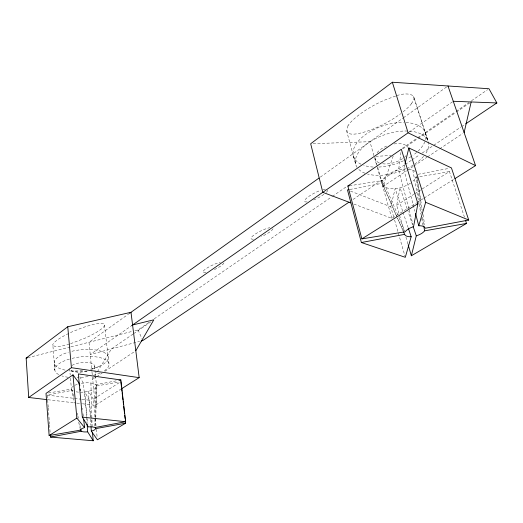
<?xml version="1.0" encoding="UTF-8"?>
<svg xmlns="http://www.w3.org/2000/svg" width="523" height="523" viewBox="0 0 523 523"><rect width="100%" height="100%" fill="white"/><g stroke="black" fill="none" stroke-linecap="round" stroke-linejoin="round"><path stroke-width="0.39" stroke-dasharray="2.62 1.96" d="M95.787 418.485L95.598 425.938M95.801 417.812L96.552 385.981L119.29 381.901M96.062 407.084L96.565 386.34M94.807 426.193L95.814 384.745L118.499 380.411M400.925 152.441L398.618 169.864L408.809 208.631M404.122 230.911L396.656 205.278L400.069 187.718L407.763 210.579M393.695 216.921L390.792 206.82L395.146 188.581L402.756 211.455M404.665 165.085L403.704 168.975L414.935 211.305M393.178 156.083L382.79 186.626L406.508 170.864M348.122 125.67C340.427 142.204 371.33 129.926 376.449 127.619A35.669 9.584 -28.9 0 0 400.631 113.726M93.996 377.305L92.715 379.384L96.082 377.148M94.421 376.612L96.977 372.454M97.409 371.761L111.471 348.88L132.986 334.112M411.372 103.646C420.485 92.636 403.41 92.682 397.049 95.644M129.684 313.231L89.008 342.271L91.917 371.369M320.344 177.101L403.004 118.087M403.436 117.78L446.655 86.923M132.587 324.992L90.237 354.535L139.648 341.375M409.071 132.123L452.611 101.743M134.914 330.706L138.079 329.908L150.179 321.593M154.213 318.821L331.68 196.851M332.353 196.387L347.141 186.221M402.265 148.336L417.053 138.17M417.727 137.712L455.37 111.837M456.043 111.379L468.811 102.6M471.504 100.749L487.632 89.662M133.659 333.648L151.14 321.645M402.821 148.878L417.563 138.758M418.23 138.301L455.755 112.543M456.422 112.085L469.824 102.887M353.058 199.44L404.606 164.85M405.279 164.392L411.385 160.299M412.065 159.842L419.524 154.834M422.238 153.017L433.09 145.734M433.77 145.276L460.9 127.069M461.58 126.618L464.973 124.343M96.755 376.704L102.142 373.121M104.835 371.33L134.457 351.646M407.188 170.413L413.288 166.36M413.968 165.909L426.84 157.351M427.52 156.9L439.039 149.245M439.719 148.793L462.763 133.476M96.029 425.977L93.369 399.193L119.486 382.496M396.656 205.278L413.791 194.321M414.478 193.883L449.434 171.531L464.483 217.241M82.464 403.789L95.304 405.299L120.663 389.315M353.914 204.068L391.871 218.372L416.57 202.806M417.256 202.375L423.427 198.485M424.114 198.054L454.297 179.023M99.193 366.355L92.225 369.231M70.592 343.696L85.125 338.133A25.66 5.073 -23.1 0 0 104.855 324.848M395.571 96.062L384.242 100.259A35.884 9.728 -28.9 0 0 347.919 125.749M69.428 344.062C64.375 344.847 57.314 348.815 52.875 345.272L54.856 370.114L54.281 362.707M27.726 357.706L70.193 347.004M70.984 346.808L131.744 331.504M87.014 371.127L78.744 372.134L68.99 370.787M418.06 174.303L449.061 168.373M349.854 189.476L382.306 183.272L396.937 216.77M48.227 407.214L47.318 395.107L72.272 390.341L73.92 397.872M449.434 171.531L415.857 177.402L421.701 213.103M48.397 392.989L71.448 389.119L74.482 403.024M349.436 185.776L382.744 180.5L397.748 214.763M375.769 156.377L391.034 155.462M313.114 143.675L369.931 141.7L377.037 166.523M47.959 399.735L76.044 403.037M76.848 403.128L81.666 403.697M47.318 395.107L81.228 399.219M82.033 399.317L89.302 400.193L91.741 425.349M350.515 191.117L390.792 206.82M93.369 399.193L88.407 391.302L90.407 418.492M89.302 400.193L84.831 391.943L86.589 416.635M79.836 376.717L83.203 383.039L87.027 415.811M138.079 329.908L141.844 338.414M382.679 184.612L403.102 230.872M398.892 217.359L404.645 230.453M403.213 231.074L397.506 218.058M412.627 225.001L408.018 211.325M403.011 212.207L408.077 227.427M413.883 97.33L427.853 140.654L413.569 96.33M425.395 132.907L427.964 140.877M405.933 237.122L407.966 244.11M394.59 220.026L405.083 256.531M375.239 158.789L382.391 183.782M377.26 167.295L391.871 218.372M353.45 156.076L355.712 164.353M346.507 130.515L355.98 165.196M409.189 210.063L412.98 224.511M109.013 364.021L104.306 323.92L102.939 323.351L99.978 323.253L92.545 324.567L82.843 327.542L72.586 331.647A25.81 5.119 -23 0 0 52.712 345.337M80.516 427.984L79.516 423.44M77.254 413.131L77.672 415.053M77.816 415.693L78.378 418.269M78.705 422.323L79.849 427.533M412.81 170.047L418.936 203.329M419.086 204.12L420.982 214.423M421.715 218.385L423.172 226.315M420.812 200.995L416.903 177.055M417.008 177.859L422.362 210.436M423.022 214.508L424.696 224.785M422.362 217.163L423.689 225.348M87.354 418.577L87.923 423.44M82.366 408.202L82.523 409.581M83 413.713L83.32 416.478M94.519 366.074L95.421 374.952M95.5 375.756L96.565 386.249M91.996 372.167L92.401 376.207M92.479 376.978L95.304 405.299M96.35 429.22L97.154 437.333M69.624 368.538L70.193 375.037M70.481 378.292L71.409 388.857M48.286 408.018L49.495 424.16M49.554 424.964L50.156 433.031M90.453 419.119L90.917 425.447M86.628 417.262L87.034 422.937M90.904 382.999L92.14 426.892M223.929 262.906A11.604 2.425 -25 0 1 212.763 270.299M206.069 272.516A11.604 2.425 -25 0 1 205.585 269.012A11.604 2.425 -25 0 1 220.307 262.291M327.784 190.215A12.977 2.981 -26.9 0 1 326.051 192.595M323.94 194.314A12.977 2.981 -26.9 0 1 313.218 200.132M307.093 201.911A12.977 2.981 -26.9 0 1 306.851 197.936A12.977 2.981 -26.9 0 1 320.749 190.307M322.946 189.62A12.977 2.981 -26.9 0 1 325.358 189.143M273.032 228.741A12.225 2.687 -25.8 0 1 261.539 236.546M253.433 239.129A12.225 2.687 -25.8 0 1 254.629 234.526A12.225 2.687 -25.8 0 1 269.79 227.688M416.347 175.976A17.71 8.786 -17.4 0 1 413.065 181.076M410.463 183.155A17.71 8.786 -17.4 0 1 388.288 188.273A17.71 8.786 -17.4 0 1 384.751 177.441A17.71 8.786 -17.4 0 1 405.796 168.864M408.751 169.001A17.71 8.786 -17.4 0 1 415.223 171.694M406.011 122.493A37.8 20.024 -18.1 0 1 425.428 140.144M424.898 141.7A37.8 20.024 -18.1 0 1 418.25 150.99M416.622 152.461A37.8 20.024 -18.1 0 1 413.007 155.285M411.026 156.619A37.8 20.024 -18.1 0 1 407.332 158.809M403.396 160.796A37.8 20.024 -18.1 0 1 377.796 167.099M373.193 167.053A37.8 20.024 -18.1 0 1 363.753 165.333M360.955 164.189A37.8 20.024 -18.1 0 1 360.432 138.87A37.8 20.024 -18.1 0 1 403.586 122.408M357.091 167.406A37.989 19.809 -17.9 0 1 394.237 132.169A37.989 19.809 -17.9 0 1 425.33 154.102M423.597 156.357A37.989 19.809 -17.9 0 1 367.499 174.041M364.943 173.211A37.989 19.809 -17.9 0 1 357.961 168.563M406.038 155.71A17.449 9.094 -17.9 0 1 382.496 163.751M379.182 162.856A17.449 9.094 -17.9 0 1 375.102 157.632M377.09 152.749A17.449 9.094 -17.9 0 1 388.341 145.407M394.172 143.936A17.449 9.094 -17.9 0 1 408.045 147.362M411.568 103.574A35.669 9.584 -28.9 0 1 403.122 111.811M81.34 383.32A12.657 4.517 -6.6 0 1 96.232 387.295A12.657 4.517 -6.6 0 1 76.123 391.838M73.155 390.903A12.657 4.517 -6.6 0 1 73.357 386.144M74.776 385.333A12.657 4.517 -6.6 0 1 77.809 384.163M71.926 351.266A27.144 10.414 -6.3 0 1 106.744 354.326A27.144 10.414 -6.3 0 1 89.917 369.31M82.621 370.532A27.144 10.414 -6.3 0 1 68.788 370.657M65.081 370.101A27.144 10.414 -6.3 0 1 68.35 352.234M71.997 358.399A27.248 10.27 -6.4 0 1 103.495 358.726A27.248 10.27 -6.4 0 1 103.587 371.18M100.168 372.938A27.248 10.27 -6.4 0 1 93.427 375.298M88.093 376.514A27.248 10.27 -6.4 0 1 77.201 377.671M68.062 377.246A27.248 10.27 -6.4 0 1 61.982 375.952M58.694 374.592A27.248 10.27 -6.4 0 1 69.585 359.04M72.011 365.42A12.513 4.714 -6.4 0 1 89.747 362.779A12.513 4.714 -6.4 0 1 91.59 369.388M87.132 371.095A12.513 4.714 -6.4 0 1 70.291 369.918"/><path stroke-width="0.78" d="M125.272 420.015L125.638 423.218L97.396 439.771L91.335 431.181A7.61 2.406 -7.2 0 0 95.532 428.657L95.565 427.298M417.897 203.669L413.556 226.688A10.748 4.772 -16.5 0 0 405.227 231.774L361.877 238.893L347.854 186.025L401.35 149.271L417.897 203.669L361.877 238.893M464.117 132.581L471.164 101.965M405.044 163.529L408.868 147.963L451.447 167.916L468.713 220.039L425.258 228.237A10.748 4.772 -16.5 0 0 418.766 225.773L415.504 213.469M465.503 220.34L466.523 223.439L411.359 255.767L416.282 235.827L413.144 226.531M408.332 228.198L411.176 236.729L405.305 257.309L361.38 242.522L347.475 189.927L349.063 189.627M418.766 225.773L425.663 202.303L408.868 147.963M135.803 350.75L153.834 319.801L132.587 324.992M47.155 399.644L28.7 397.473L26.15 358.105L67.761 326.751L130.998 312.29L139.17 377.652L121.349 388.883M465.647 123.886L496.85 102.946L488.979 88.74L392.348 82.235L310.682 143.753L322.789 192.333L350.874 202.924M129.684 313.231L319.017 178.055M28.7 397.473L71.409 367.689L139.17 377.652M131.763 325.561L322.665 192.399M322.789 192.333L408.11 132.816L475.564 165.621L454.984 178.591M79.771 385.719L79.542 383.699L72.985 374.86L46.011 393.394L49.136 435.541L80.431 430.148A7.61 2.406 -7.2 0 1 84.608 427.598L83.641 419.25M348.985 202.172L142.786 340.545L141.217 340.963M49.136 435.541L76.855 418.112L72.985 374.86M26.15 358.105L27.726 357.706M119.277 380.26L120.846 379.966L125.644 421.715L94.774 427.559A7.61 2.406 -7.2 0 0 88.328 426.925L82.333 417.125L78.339 373.906L120.846 379.966M361.38 242.522L404.652 234.356A10.748 4.772 -16.5 0 0 411.176 236.729M50.456 437.071L81.235 431.24A7.61 2.406 -7.2 0 0 87.661 431.848L93.238 440.765L50.456 437.071L50.28 434.646M95.532 428.657L125.638 423.218M416.282 235.827A10.748 4.772 -16.5 0 0 424.578 230.839L466.523 223.439M347.854 186.025L349.436 185.776M453.278 101.279L496.85 102.946M82.333 417.125L125.644 421.715M425.663 202.303L468.713 220.039M76.855 418.112L84.608 427.598M403.501 231.728L404.652 234.356M447.976 85.975L475.564 165.621M392.348 82.235L408.11 132.816M408.195 244.888L411.359 255.767M80.803 429.285L81.235 431.24M80.137 428.84L80.431 430.148M423.8 226.034L424.578 230.839M120.859 381.62L121.408 386.419M121.591 388.02L121.964 391.217M122.147 392.819L122.97 400.017M123.16 401.618L123.526 404.815M123.709 406.417L124.539 413.615M124.722 415.216L125.089 418.42M80.163 389.099L80.32 390.459M92.447 432.652L93.238 440.765M67.761 326.751L71.409 367.689M91.009 426.716L91.335 431.181M87.125 424.199L87.661 431.848M78.659 383.921A12.657 4.517 -6.6 0 1 79.542 383.699"/></g></svg>
